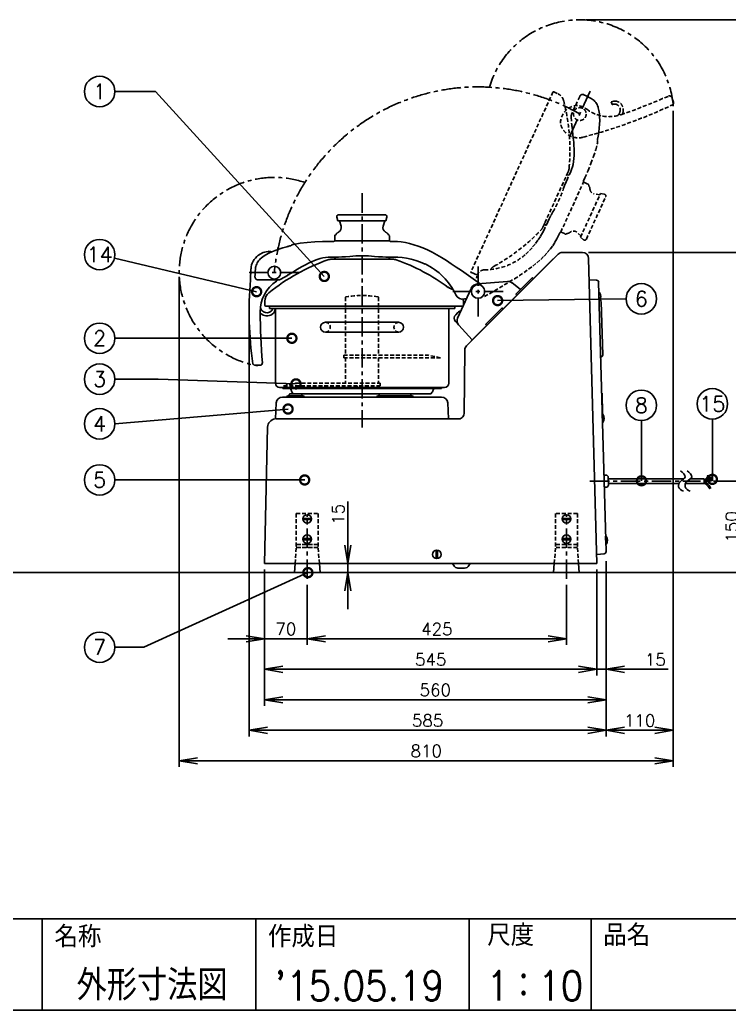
# Model space of a CAD drawing. Extents: x 230 to 4050, y 0 to 2754.
# Drawn here: x 1393 to 2556, y 0 to 1624 of the extents above; entities that cross this region are included whole.
import ezdxf
from ezdxf.enums import TextEntityAlignment as Align

# ---------------------------------------------------------------- set-up
doc = ezdxf.new("R2010")
doc.units = 0
doc.header["$PDMODE"] = 3
doc.linetypes.add('CENTER', pattern=[50.8, 31.75, -6.35, 6.35, -6.35])
doc.linetypes.add('HIDDEN', pattern=[9.525, 6.35, -3.175])
doc.layers.get('0').update_dxf_attribs({"linetype": 'CONTINUOUS'})
doc.layers.get('DEFPOINTS').update_dxf_attribs({"linetype": 'CONTINUOUS'})
for name, color, linetype in [('DANMEN', 7, 'CONTINUOUS'), ('SUNPOU', 7, 'CONTINUOUS'), ('WAKU', 7, 'CONTINUOUS')]:
    doc.layers.add(name, color=color, linetype=linetype)
doc.styles.get("Standard").update_dxf_attribs({"font": 'SIMPLEX.shx', "bigfont": 'extfont.shx'})
doc.dimstyles.get("Standard").update_dxf_attribs({"dimscale": 10, "dimtxt": 2, "dimasz": 3, "dimexe": 1, "dimexo": 1, "dimgap": 0.6, "dimtad": 3, "dimdec": 0, "dimzin": 0, "dimdsep": 46, "dimtxsty": 'STANDARD', "dimblk1": 'OPEN', "dimblk2": 'OPEN', "dimsah": 1, "dimcen": 1.5, "dimadec": 0, "dimazin": 0, "dimtfac": 1, "dimtdec": 0, "dimtmove": 0, "dimatfit": 0, "dimldrblk": 'DOTSMALL', "dimfxl": 1, "dimtvp": 1, "dimtolj": 1, "dimtzin": 0, "dimarcsym": 0})

# ---------------------------------------------------------------- blocks, each defined once
blk = doc.blocks.new('_OPEN')
at = {"color": 0, "linetype": 'ByBlock'}
for p, q in [((-1, 0.167), (0, 0)), ((0, 0), (-1, -0.167)), ((0, 0), (-1, 0))]:
    blk.add_line(p, q, dxfattribs=at)
blk = doc.blocks.new('*D20')
at = {"layer": 'DEFPOINTS', "color": 0}
for p in [(2315.8, 1242.5), (2626.5, 1242.5), (2630, 717.5)]:
    blk.add_point(p, dxfattribs=at)
at = {"layer": 'SUNPOU', "color": 0, "lineweight": -2}
for p, q in [((2325.8, 1242.5), (2636.5, 1242.5)), ((2626.5, 747.5), (2626.5, 1212.5)), ((2620, 717.5), (2616.5, 717.5))]:
    blk.add_line(p, q, dxfattribs=at)
at = {"layer": 'SUNPOU', "color": 0, "lineweight": -2, "xscale": 30, "yscale": 30, "zscale": 30}
for p, rotation in [((2626.5, 1242.5), 90), ((2626.5, 717.5), 270)]:
    blk.add_blockref('_OPEN', p, dxfattribs=dict(at, rotation=rotation))
at = {"layer": 'SUNPOU', "color": 0, "insert": (2610.5, 980), "char_height": 20, "attachment_point": 5, "rotation": 90}
blk.add_mtext('\\A1;525', dxfattribs=at)
blk = doc.blocks.new('_DotSmall')
at = {"color": 0, "linetype": 'ByBlock', "const_width": 0.5}
blk.add_lwpolyline([(-0.0625, 0, 1), (0.0625, 0, 1)], format="xyb", close=True, dxfattribs=at)
blk = doc.blocks.new('*D21')
at = {"layer": 'DEFPOINTS', "color": 0}
for p in [(2311, 1624), (2676.5, 1624), (2533, 717.5)]:
    blk.add_point(p, dxfattribs=at)
at = {"layer": 'SUNPOU', "color": 0, "lineweight": -2}
for p, q in [((2321, 1624), (2686.5, 1624)), ((2676.5, 747.5), (2676.5, 1594)), ((2543, 717.5), (2686.5, 717.5))]:
    blk.add_line(p, q, dxfattribs=at)
at = {"layer": 'SUNPOU', "color": 0, "lineweight": -2, "xscale": 30, "yscale": 30, "zscale": 30}
for p, rotation in [((2676.5, 1624), 90), ((2676.5, 717.5), 270)]:
    blk.add_blockref('_OPEN', p, dxfattribs=dict(at, rotation=rotation))
at = {"layer": 'SUNPOU', "color": 0, "insert": (2660.5, 1170.7), "char_height": 20, "attachment_point": 5, "rotation": 90}
blk.add_mtext('\\A1;910', dxfattribs=at)
blk = doc.blocks.new('*D26')
at = {"layer": 'DEFPOINTS', "color": 0}
for p in [(2520.4, 867.5), (2576.5, 867.5), (2514.3, 717.5)]:
    blk.add_point(p, dxfattribs=at)
at = {"layer": 'SUNPOU', "color": 0, "lineweight": -2}
for p, q in [((2530.4, 867.5), (2586.5, 867.5)), ((2576.5, 747.5), (2576.5, 837.5)), ((2524.3, 717.5), (2586.5, 717.5))]:
    blk.add_line(p, q, dxfattribs=at)
at = {"layer": 'SUNPOU', "color": 0, "lineweight": -2, "xscale": 30, "yscale": 30, "zscale": 30}
for p, rotation in [((2576.5, 867.5), 90), ((2576.5, 717.5), 270)]:
    blk.add_blockref('_OPEN', p, dxfattribs=dict(at, rotation=rotation))
at = {"layer": 'SUNPOU', "color": 0, "insert": (2560.5, 792.5), "char_height": 20, "attachment_point": 5, "rotation": 90}
blk.add_mtext('\\A1;150', dxfattribs=at)
blk = doc.blocks.new('*D2')
at = {"layer": 'DEFPOINTS', "color": 0}
for p in [(1931.1, 732.5), (1947.1, 732.5), (1947.1, 717.5)]:
    blk.add_point(p, dxfattribs=at)
at = {"layer": 'SUNPOU', "color": 0, "lineweight": -2}
for p, q in [((1931.1, 762.5), (1931.1, 834)), ((1937.1, 732.5), (1921.1, 732.5)), ((1931.1, 717.5), (1931.1, 732.5)), ((1937.1, 717.5), (1921.1, 717.5)), ((1931.1, 687.5), (1931.1, 657.5))]:
    blk.add_line(p, q, dxfattribs=at)
at = {"layer": 'SUNPOU', "color": 0, "lineweight": -2, "xscale": 30, "yscale": 30, "zscale": 30}
for p, rotation in [((1931.1, 732.5), 270), ((1931.1, 717.5), 90)]:
    blk.add_blockref('_OPEN', p, dxfattribs=dict(at, rotation=rotation))
at = {"layer": 'SUNPOU', "color": 0, "insert": (1915.1, 813.2), "char_height": 20, "attachment_point": 5, "rotation": 90}
blk.add_mtext('\\A1;15', dxfattribs=at)
blk = doc.blocks.new('*D5')
at = {"layer": 'DEFPOINTS', "color": 0}
for p in [(1864.4, 707.5), (2289.4, 707.5), (1864.4, 609)]:
    blk.add_point(p, dxfattribs=at)
at = {"layer": 'SUNPOU', "color": 0, "lineweight": -2}
for p, q in [((1864.4, 697.5), (1864.4, 599)), ((2289.4, 697.5), (2289.4, 599)), ((2259.4, 609), (1894.4, 609))]:
    blk.add_line(p, q, dxfattribs=at)
at = {"layer": 'SUNPOU', "color": 0, "lineweight": -2, "xscale": 30, "yscale": 30, "zscale": 30, "rotation": 180}
blk.add_blockref('_OPEN', (1864.4, 609), dxfattribs=at)
at = {"layer": 'SUNPOU', "color": 0, "lineweight": -2, "xscale": 30, "yscale": 30, "zscale": 30}
blk.add_blockref('_OPEN', (2289.4, 609), dxfattribs=at)
at = {"layer": 'SUNPOU', "color": 0, "insert": (2076.9, 625), "char_height": 20, "attachment_point": 5}
blk.add_mtext('\\A1;425', dxfattribs=at)
blk = doc.blocks.new('*D6')
at = {"layer": 'DEFPOINTS', "color": 0}
for p in [(1794.4, 732.5), (1864.4, 707.5), (1864.4, 609)]:
    blk.add_point(p, dxfattribs=at)
at = {"layer": 'SUNPOU', "color": 0, "lineweight": -2}
for p, q in [((1794.4, 722.5), (1794.4, 599)), ((1864.4, 697.5), (1864.4, 599)), ((1764.4, 609), (1734.4, 609)), ((1794.4, 609), (1864.4, 609)), ((1894.4, 609), (1924.4, 609))]:
    blk.add_line(p, q, dxfattribs=at)
at = {"layer": 'SUNPOU', "color": 0, "lineweight": -2, "xscale": 30, "yscale": 30, "zscale": 30}
blk.add_blockref('_OPEN', (1794.4, 609), dxfattribs=at)
at = {"layer": 'SUNPOU', "color": 0, "lineweight": -2, "xscale": 30, "yscale": 30, "zscale": 30, "rotation": 180}
blk.add_blockref('_OPEN', (1864.4, 609), dxfattribs=at)
at = {"layer": 'SUNPOU', "color": 0, "insert": (1829.4, 625), "char_height": 20, "attachment_point": 5}
blk.add_mtext('\\A1;70', dxfattribs=at)
blk = doc.blocks.new('*D10')
at = {"layer": 'DEFPOINTS', "color": 0}
for p in [(2339.4, 732.5), (2354.4, 696.2), (2354.4, 559)]:
    blk.add_point(p, dxfattribs=at)
at = {"layer": 'SUNPOU', "color": 0, "lineweight": -2}
for p, q in [((2339.4, 722.5), (2339.4, 549)), ((2354.4, 686.2), (2354.4, 549)), ((2309.4, 559), (2279.4, 559)), ((2339.4, 559), (2354.4, 559)), ((2384.4, 559), (2456, 559))]:
    blk.add_line(p, q, dxfattribs=at)
at = {"layer": 'SUNPOU', "color": 0, "lineweight": -2, "xscale": 30, "yscale": 30, "zscale": 30}
blk.add_blockref('_OPEN', (2339.4, 559), dxfattribs=at)
at = {"layer": 'SUNPOU', "color": 0, "lineweight": -2, "xscale": 30, "yscale": 30, "zscale": 30, "rotation": 180}
blk.add_blockref('_OPEN', (2354.4, 559), dxfattribs=at)
at = {"layer": 'SUNPOU', "color": 0, "insert": (2435.2, 575), "char_height": 20, "attachment_point": 5}
blk.add_mtext('\\A1;15', dxfattribs=at)
blk = doc.blocks.new('*D15')
at = {"layer": 'DEFPOINTS', "color": 0}
for p in [(2464.5, 1484.9), (2354.4, 746.2), (2354.4, 459)]:
    blk.add_point(p, dxfattribs=at)
at = {"layer": 'SUNPOU', "color": 0, "lineweight": -2}
for p, q in [((2464.5, 1474.9), (2464.5, 449)), ((2354.4, 736.2), (2354.4, 449)), ((2434.5, 459), (2384.4, 459))]:
    blk.add_line(p, q, dxfattribs=at)
at = {"layer": 'SUNPOU', "color": 0, "lineweight": -2, "xscale": 30, "yscale": 30, "zscale": 30, "rotation": 180}
blk.add_blockref('_OPEN', (2354.4, 459), dxfattribs=at)
at = {"layer": 'SUNPOU', "color": 0, "lineweight": -2, "xscale": 30, "yscale": 30, "zscale": 30}
blk.add_blockref('_OPEN', (2464.5, 459), dxfattribs=at)
at = {"layer": 'SUNPOU', "color": 0, "insert": (2409.5, 475), "char_height": 20, "attachment_point": 5}
blk.add_mtext('\\A1;110', dxfattribs=at)
blk = doc.blocks.new('*D16')
at = {"layer": 'DEFPOINTS', "color": 0}
for p in [(2464.5, 1484.9), (1654.5, 1212.7), (1654.5, 409)]:
    blk.add_point(p, dxfattribs=at)
at = {"layer": 'SUNPOU', "color": 0, "lineweight": -2}
for p, q in [((2464.5, 1474.9), (2464.5, 399)), ((1654.5, 1202.7), (1654.5, 399)), ((2434.5, 409), (1684.5, 409))]:
    blk.add_line(p, q, dxfattribs=at)
at = {"layer": 'SUNPOU', "color": 0, "lineweight": -2, "xscale": 30, "yscale": 30, "zscale": 30, "rotation": 180}
blk.add_blockref('_OPEN', (1654.5, 409), dxfattribs=at)
at = {"layer": 'SUNPOU', "color": 0, "lineweight": -2, "xscale": 30, "yscale": 30, "zscale": 30}
blk.add_blockref('_OPEN', (2464.5, 409), dxfattribs=at)
at = {"layer": 'SUNPOU', "color": 0, "insert": (2059.5, 425), "char_height": 20, "attachment_point": 5}
blk.add_mtext('\\A1;810', dxfattribs=at)
blk = doc.blocks.new('*D18')
at = {"layer": 'DEFPOINTS', "color": 0}
for p in [(1794.4, 732.5), (2354.4, 746.2), (1794.4, 509)]:
    blk.add_point(p, dxfattribs=at)
at = {"layer": 'SUNPOU', "color": 0, "lineweight": -2}
for p, q in [((2354.4, 736.2), (2354.4, 499)), ((1794.4, 722.5), (1794.4, 499)), ((2324.4, 509), (1824.4, 509))]:
    blk.add_line(p, q, dxfattribs=at)
at = {"layer": 'SUNPOU', "color": 0, "lineweight": -2, "xscale": 30, "yscale": 30, "zscale": 30, "rotation": 180}
blk.add_blockref('_OPEN', (1794.4, 509), dxfattribs=at)
at = {"layer": 'SUNPOU', "color": 0, "lineweight": -2, "xscale": 30, "yscale": 30, "zscale": 30}
blk.add_blockref('_OPEN', (2354.4, 509), dxfattribs=at)
at = {"layer": 'SUNPOU', "color": 0, "insert": (2074.4, 525), "char_height": 20, "attachment_point": 5}
blk.add_mtext('\\A1;560', dxfattribs=at)
blk = doc.blocks.new('*D19')
at = {"layer": 'DEFPOINTS', "color": 0}
for p in [(1794.4, 732.5), (2339.4, 732.5), (1794.4, 559)]:
    blk.add_point(p, dxfattribs=at)
at = {"layer": 'SUNPOU', "color": 0, "lineweight": -2}
for p, q in [((1794.4, 722.5), (1794.4, 549)), ((2339.4, 722.5), (2339.4, 549)), ((2309.4, 559), (1824.4, 559))]:
    blk.add_line(p, q, dxfattribs=at)
at = {"layer": 'SUNPOU', "color": 0, "lineweight": -2, "xscale": 30, "yscale": 30, "zscale": 30, "rotation": 180}
blk.add_blockref('_OPEN', (1794.4, 559), dxfattribs=at)
at = {"layer": 'SUNPOU', "color": 0, "lineweight": -2, "xscale": 30, "yscale": 30, "zscale": 30}
blk.add_blockref('_OPEN', (2339.4, 559), dxfattribs=at)
at = {"layer": 'SUNPOU', "color": 0, "insert": (2066.9, 575), "char_height": 20, "attachment_point": 5}
blk.add_mtext('\\A1;545', dxfattribs=at)
blk = doc.blocks.new('*D32')
at = {"layer": 'DEFPOINTS', "color": 0}
for p in [(1769.2, 1143.9), (2354.4, 696.2), (1769.2, 459)]:
    blk.add_point(p, dxfattribs=at)
at = {"layer": 'SUNPOU', "color": 0, "lineweight": -2}
for p, q in [((1769.2, 1133.9), (1769.2, 449)), ((2354.4, 686.2), (2354.4, 449)), ((2324.4, 459), (1799.2, 459))]:
    blk.add_line(p, q, dxfattribs=at)
at = {"layer": 'SUNPOU', "color": 0, "lineweight": -2, "xscale": 30, "yscale": 30, "zscale": 30, "rotation": 180}
blk.add_blockref('_OPEN', (1769.2, 459), dxfattribs=at)
at = {"layer": 'SUNPOU', "color": 0, "lineweight": -2, "xscale": 30, "yscale": 30, "zscale": 30}
blk.add_blockref('_OPEN', (2354.4, 459), dxfattribs=at)
at = {"layer": 'SUNPOU', "color": 0, "insert": (2061.8, 475), "char_height": 20, "attachment_point": 5}
blk.add_mtext('\\A1;585', dxfattribs=at)

msp = doc.modelspace()

# ---------------------------------------------------------------- linework, layer by layer
at = {"color": 2, "linetype": 'Continuous'}
for p, q in [((1912.8, 1300.6), (1914.7, 1294.5)), ((1992, 1304.5), (1915.7, 1304.5)), ((1994.9, 1300.6), (1993.1, 1294.5)), ((1993.1, 1294.5), (1914.7, 1294.5)), ((1802.4, 1150.6), (1802.4, 1154.6)), ((2106.4, 1150.6), (2106.4, 1154.6)), ((2106.4, 1150.6), (1802.4, 1150.6))]:
    msp.add_line(p, q, dxfattribs=at)
at = {"color": 2}
for p, q in [((1917.3, 1294.5), (1920, 1285.5)), ((1991.5, 1294.5), (1988.8, 1285.5)), ((1909.4, 1269.5), (1909.4, 1268)), ((1909.4, 1268), (1909.4, 1262)), ((1911.1, 1271.3), (1911.2, 1271.5)), ((1911.2, 1271.5), (1911.3, 1271.7)), ((1911.3, 1271.7), (1911.8, 1272.4)), ((1911.8, 1272.3), (1912, 1272.7)), ((1912, 1272.7), (1912.3, 1273.1)), ((1912.3, 1273.1), (1912.6, 1273.5)), ((1912.6, 1273.5), (1913, 1273.9)), ((1913, 1273.9), (1913.4, 1274.3)), ((1914.2, 1274.8), (1914.6, 1275.1)), ((1914.6, 1275.1), (1915.1, 1275.4)), ((1915.1, 1275.4), (1915.5, 1275.6)), ((1915.5, 1275.6), (1915.6, 1275.7)), ((1915.6, 1275.7), (1915.8, 1275.8)), ((1915.8, 1275.8), (1915.9, 1275.9)), ((1915.9, 1275.9), (1915.9, 1276)), ((1915.9, 1276), (1916, 1276)), ((1916, 1276), (1916.1, 1276.2)), ((1916, 1276), (1916, 1276)), ((1916.1, 1276.2), (1916.3, 1276.3)), ((1916.3, 1276.3), (1916.4, 1276.3)), ((1916.3, 1276.3), (1916.4, 1276.3)), ((1992.5, 1276.3), (1992.4, 1276.3)), ((1992.5, 1276.3), (1992.4, 1276.3)), ((1992.7, 1276.2), (1992.5, 1276.3)), ((1992.8, 1276), (1992.7, 1276.2)), ((1992.9, 1276), (1992.8, 1276)), ((1992.8, 1276), (1992.8, 1276)), ((1992.9, 1275.9), (1992.9, 1276)), ((1993, 1275.8), (1992.9, 1275.9)), ((1993.1, 1275.7), (1993, 1275.8)), ((1993.3, 1275.6), (1993.1, 1275.7)), ((1993.7, 1275.4), (1993.3, 1275.6)), ((1994.1, 1275.1), (1993.7, 1275.4)), ((1994.6, 1274.8), (1994.1, 1275.1)), ((1995.8, 1273.9), (1995.4, 1274.3)), ((1996.2, 1273.5), (1995.8, 1273.9)), ((1996.5, 1273.1), (1996.2, 1273.5)), ((1996.8, 1272.7), (1996.5, 1273.1)), ((1997, 1272.3), (1996.8, 1272.7)), ((1997.5, 1271.7), (1997, 1272.4)), ((1997.6, 1271.5), (1997.4, 1271.7)), ((1997.7, 1271.3), (1997.6, 1271.5)), ((1999.4, 1269.5), (1999.4, 1268)), ((1999.4, 1268), (1999.4, 1262)), ((1831.9, 1252.2), (1831, 1252)), ((1836.1, 1253.2), (1834, 1252.7)), ((1902.4, 1260.5), (1907.4, 1260.5)), ((1999.7, 1261.5), (1909.1, 1261.5)), ((2001.4, 1260.5), (2006.4, 1260.5)), ((1796.8, 1243.6), (1800.4, 1244.2)), ((1801.1, 1244.3), (1800.4, 1244.2)), ((1806.2, 1243.5), (1805.3, 1243.8)), ((1806.2, 1243.5), (1805.3, 1243.8)), ((1902.4, 1235), (1915.5, 1235)), ((1909.4, 1235), (1909.4, 1233.5)), ((1993.3, 1235), (2006.4, 1235)), ((1999.4, 1235), (1999.4, 1233.5)), ((2275.8, 1239.5), (2125.6, 1089.3)), ((2315.7, 1242.5), (2282.8, 1242.5)), ((1904.4, 1231.5), (2004.4, 1231.5)), ((2050.2, 1226.6), (2058, 1223.5)), ((2133, 1097.8), (2267.4, 1232.1)), ((2267.9, 1231.6), (2267.4, 1232.1)), ((2339.4, 732.5), (2325.7, 1232.7)), ((1772.2, 1215.6), (1771.3, 1197.5)), ((1778.9, 1206.6), (1778.7, 1202.7)), ((1821.2, 1198.8), (1831.9, 1205)), ((1834.7, 1206.6), (1834.6, 1206.5)), ((1834.7, 1206.6), (1834.9, 1206.7)), ((2147.8, 1191.3), (2117.1, 1212.8)), ((1784.2, 1197.5), (1816.2, 1197.5)), ((2192.8, 1195.1), (2143.4, 1190.9)), ((2214, 1181.8), (2199.9, 1193)), ((2233.1, 1200.8), (2206.8, 1174.5)), ((2233.8, 1200.8), (2234.9, 1199.7)), ((2338.8, 1197.2), (2326.6, 1197.5)), ((2342.2, 1193.7), (2354.4, 752)), ((2133.1, 1183.7), (2110.8, 1134.9)), ((2131.2, 1179.6), (2131.2, 1179.5)), ((2206.8, 1173.8), (2207.9, 1172.7)), ((2343, 1177.3), (2342.7, 1177.2)), ((2343.1, 1163.3), (2342.7, 1177.2)), ((2344.1, 1176), (2343.5, 1177)), ((1794.9, 1155.6), (1794.9, 1162.5)), ((2119.6, 1154.6), (1795.9, 1154.6)), ((1807.9, 1154.6), (1812.4, 1154.6)), ((2124.3, 1166.8), (2124.4, 1164.9)), ((2343.4, 1163.3), (2343.1, 1163.3)), ((2344.4, 1164.6), (2343.8, 1163.5)), ((2346.6, 1161.8), (2349, 1074.4)), ((1788.7, 1141.9), (1789.7, 1141.2)), ((1792.6, 1145.3), (1791.6, 1146)), ((1808.9, 1142.9), (1810.6, 1145.3)), ((1810.6, 1145.3), (1810.8, 1145.5)), ((1810.8, 1145.5), (1811.5, 1147.2)), ((1811.5, 1147.2), (1812, 1149.2)), ((1812, 1149.2), (1812.1, 1150.6)), ((1812, 1149.2), (1812, 1149.2)), ((1812.2, 1150.6), (1812.2, 1027)), ((2096.6, 1150.6), (2096.6, 1028)), ((2111.5, 1144.1), (2107.9, 1140.4)), ((2183.6, 1151.3), (2157.3, 1125)), ((2184.3, 1151.3), (2185.4, 1150.2)), ((1894.2, 1128), (2014.2, 1128)), ((2107.6, 1129.4), (2134.6, 1099.4)), ((2157.3, 1124.3), (2158.4, 1123.2)), ((1894.2, 1112), (2014.2, 1112)), ((2133.5, 1097.3), (2133, 1097.8)), ((2122.7, 1082.4), (2121.6, 978.4)), ((1778.9, 1057.5), (1787, 1057.5)), ((2346.1, 1071.3), (2345.6, 1071.3)), ((2089.6, 1021), (1819.2, 1021)), ((1824.2, 1019.5), (1824.2, 1021)), ((2084.6, 1019.5), (1824.2, 1019.5)), ((1832, 1007.5), (1858.1, 1007.5)), ((1834.2, 1007.5), (1834.8, 1009.7)), ((1835.8, 1010.5), (1837.6, 1010.5)), ((1839.1, 1014.1), (1837.6, 1018.1)), ((1854.3, 1010.5), (1837.6, 1010.5)), ((1854.3, 1010.5), (1983.4, 1010.5)), ((1855.9, 1007.5), (1855.3, 1009.7)), ((1979.7, 1007.5), (2037.1, 1007.5)), ((1982.4, 1009.5), (1981.8, 1007.5)), ((1983.4, 1010.5), (2033.4, 1010.5)), ((2033.4, 1010.5), (2064.6, 1010.5)), ((2034.9, 1007.5), (2034.3, 1009.7)), ((2069.7, 1014.1), (2071.2, 1018.1)), ((2084.6, 1019.5), (2084.6, 1021)), ((2347.8, 1011.8), (2347.3, 1011.7)), ((2347.8, 1011.8), (2348.7, 977.3)), ((1813.7, 996), (1812.3, 969.5)), ((1823.7, 1005.5), (2084.7, 1005.5)), ((2094.7, 996), (2096.1, 969.5)), ((2347.4, 1006.5), (2347.9, 1006.5)), ((2347.6, 1000.1), (2348.1, 1000.1)), ((2347.6, 999.6), (2348.1, 999.6)), ((2348.1, 980.8), (2348.6, 980.8)), ((2348.1, 980.3), (2348.6, 980.3)), ((2348.5, 977.3), (2348.2, 977.3)), ((2348.6, 963.3), (2348.2, 977.3)), ((2349.6, 976), (2349, 977.1)), ((1812.5, 969.5), (2111.6, 969.5)), ((2348.9, 963.3), (2348.6, 963.3)), ((2349.9, 964.7), (2349.3, 963.6)), ((1799.4, 956.3), (1794.4, 732.5)), ((2354, 877.5), (2350.9, 877.5)), ((2358.2, 861.5), (2358, 873.5)), ((2358, 871.5), (2482.1, 871.5)), ((2358.2, 863.5), (2473.7, 863.5)), ((2515.1, 863.5), (2484.5, 863.5)), ((2515.1, 871.5), (2492.9, 871.5)), ((2515.1, 863.5), (2515.1, 871.5)), ((2520.9, 875.7), (2522.9, 875.5)), ((2527.2, 872), (2526.2, 873.7)), ((2527.9, 868.6), (2527.2, 870.5)), ((2351.5, 857.5), (2354.2, 857.5)), ((2525.2, 857.6), (2523.5, 856.6)), ((1857.5, 806.5), (1871.3, 806.5)), ((1857.5, 804.5), (1871.3, 804.5)), ((2296.3, 806.5), (2282.5, 806.5)), ((2296.3, 804.5), (2282.5, 804.5)), ((1857.5, 773.5), (1871.3, 773.5)), ((1857.5, 771.5), (1871.3, 771.5)), ((2296.3, 773.5), (2282.5, 773.5)), ((2296.3, 771.5), (2282.5, 771.5)), ((2354, 777.4), (2353.7, 777.4)), ((2354.1, 763.4), (2353.7, 777.4)), ((2354.3, 763.4), (2354.1, 763.4)), ((2355.1, 776.1), (2354.4, 777.2)), ((2355.4, 764.8), (2354.8, 763.7)), ((2076, 741.8), (2076, 753.1)), ((2077.8, 753.1), (2077.8, 741.8)), ((2351.1, 748.4), (2339, 747.5)), ((1794.4, 732.5), (2339.4, 732.5)), ((1843.4, 717.5), (1844.5, 732.5)), ((1885.4, 717.5), (1884.3, 732.5)), ((2102.7, 732.5), (2104.7, 729)), ((2131.3, 732.5), (2129.3, 729)), ((2268.4, 717.5), (2269.5, 732.5)), ((2310.4, 717.5), (2309.3, 732.5)), ((1843.4, 717.5), (1885.4, 717.5)), ((1843.4, 717.5), (1885.4, 717.5)), ((2122.4, 725), (2111.6, 725)), ((2310.4, 717.5), (2268.4, 717.5)), ((2310.4, 717.5), (2268.4, 717.5))]:
    msp.add_line(p, q, dxfattribs=at)
for points in [[(1913.4, 1274.3), (1913.8, 1274.6), (1914.2, 1274.8)], [(1995.4, 1274.3), (1995, 1274.6), (1994.6, 1274.8)], [(1831, 1252), (1824.4, 1250.2), (1818.1, 1248.2), (1812.1, 1246), (1806.6, 1243.6), (1801.4, 1241.1), (1796.7, 1238.5), (1792.4, 1235.8), (1788.7, 1233.1)], [(1834, 1252.7), (1833.2, 1252.5), (1832.4, 1252.3), (1831.9, 1252.2)], [(1837.6, 1253.5), (1837.6, 1253.5), (1837.2, 1253.4), (1836.6, 1253.3), (1836.1, 1253.2)], [(1902.4, 1260.5), (1889.3, 1260.3), (1876.6, 1259.8), (1864.4, 1258.9), (1852.9, 1257.6), (1841.7, 1255.7)], [(1907.4, 1260.5), (1907.6, 1260.5), (1907.9, 1260.5), (1908.2, 1260.6), (1908.5, 1260.8), (1908.7, 1261), (1909, 1261.2), (1909.1, 1261.5)], [(2001.4, 1260.5), (2001.2, 1260.5), (2000.9, 1260.5), (2000.6, 1260.6), (2000.3, 1260.8), (2000.1, 1261), (1999.8, 1261.2), (1999.7, 1261.5)], [(2117.1, 1212.8), (2108.8, 1218.5), (2100.6, 1224.1), (2092.6, 1229.3), (2084.6, 1234.2), (2076.8, 1238.8), (2069.1, 1243), (2061.4, 1246.7), (2053.9, 1250), (2046.5, 1252.9), (2039.2, 1255.3), (2032.2, 1257.2), (2025.3, 1258.7), (2018.6, 1259.7), (2012.3, 1260.3), (2006.4, 1260.5)], [(1796.8, 1243.6), (1794.7, 1243.1), (1792.4, 1242.4), (1790.2, 1241.5), (1788.1, 1240.4), (1786, 1239.2), (1784.1, 1237.8)], [(1805.3, 1243.8), (1804.3, 1244.1), (1803.2, 1244.3), (1802.1, 1244.4), (1801.1, 1244.3), (1800.4, 1244.2)], [(1805.3, 1243.8), (1804.3, 1244.1), (1803.2, 1244.3), (1802.1, 1244.4), (1801.1, 1244.3)], [(1834.9, 1206.7), (1840.2, 1209.9), (1845.7, 1213.3), (1851.1, 1216.5), (1856.3, 1219.5), (1861.4, 1222.4), (1866.4, 1225), (1871.3, 1227.4), (1876.2, 1229.5), (1880.9, 1231.2), (1885.6, 1232.7), (1890.1, 1233.7), (1894.4, 1234.5), (1898.6, 1234.9), (1902.4, 1235)], [(1915.5, 1235), (1921, 1235.2), (1927.3, 1235.5), (1934, 1236.1)], [(1974.8, 1236.1), (1981.5, 1235.5), (1987.7, 1235.2), (1993.3, 1235)], [(2006.4, 1235), (2013, 1234.8), (2020, 1234.2), (2027.3, 1233), (2034.7, 1231.4), (2042.4, 1229.2), (2050.2, 1226.6)], [(1788.7, 1233.1), (1787.3, 1231.9), (1785.9, 1230.4), (1784.6, 1228.9), (1783.4, 1227.2), (1782.4, 1225.5), (1781.5, 1223.6), (1780.8, 1221.7), (1780.2, 1219.7), (1779.8, 1217.7), (1779.6, 1215.7)], [(1778.7, 1202.7), (1778.7, 1202.5), (1778.7, 1202.2), (1778.8, 1201.8), (1778.8, 1201.5), (1778.9, 1201.2), (1779, 1201), (1779.1, 1200.7), (1779.2, 1200.4), (1779.4, 1200.2), (1779.5, 1200), (1779.6, 1199.8), (1779.8, 1199.6), (1779.9, 1199.4), (1780.1, 1199.2), (1780.3, 1199.1), (1780.4, 1198.9), (1780.6, 1198.8), (1780.7, 1198.7), (1780.9, 1198.6), (1781, 1198.4), (1781.2, 1198.3), (1781.3, 1198.3), (1781.5, 1198.2), (1781.6, 1198.1), (1781.8, 1198), (1781.9, 1197.9), (1782.1, 1197.9), (1782.2, 1197.8), (1782.3, 1197.8), (1782.5, 1197.7), (1782.6, 1197.7), (1782.7, 1197.7), (1782.8, 1197.6), (1783, 1197.6), (1783.1, 1197.6), (1783.2, 1197.6), (1783.3, 1197.5), (1783.4, 1197.5), (1783.5, 1197.5), (1783.6, 1197.5), (1783.7, 1197.5), (1783.8, 1197.5), (1783.9, 1197.5), (1784, 1197.5), (1784.1, 1197.5), (1784.2, 1197.5)], [(1779.6, 1215.7), (1779.2, 1211), (1778.9, 1206.6)], [(2120.8, 1157.1), (2120.6, 1160), (2120.4, 1162.1), (2120.2, 1164.2), (2120.1, 1166)], [(1807.5, 1150.6), (1807.4, 1150.1), (1806.8, 1148.6), (1806.1, 1147.3), (1805.4, 1146.4)], [(1775.2, 1060.2), (1775.3, 1059.9), (1775.4, 1059.6), (1775.5, 1059.3)]]:
    msp.add_lwpolyline(points, dxfattribs=at)
for centre, radius in [((1810.5, 1209.5), 10.5), ((2144.5, 1178.5), 11), ((1864.4, 805.5), 7), ((2289.4, 805.5), 7), ((1864.4, 772.5), 7), ((2289.4, 772.5), 7), ((2076.9, 747.5), 7)]:
    msp.add_circle(centre, radius, dxfattribs=at)
at = {"color": 2, "linetype": 'Continuous'}
for centre, start, end in [((1915.7, 1301.5), 90, 196.652), ((1992, 1301.5), 343.348, 90)]:
    msp.add_arc(centre, 3, start, end, dxfattribs=at)
at = {"color": 2}
for centre, radius, start, end in [((1912.3, 1283.2), 8, 300.6071, 16.652), ((1996.5, 1283.2), 8, 163.348, 239.3929), ((1911.4, 1269.5), 2, 97.7653, 178.8038), ((1997.4, 1269.5), 2, 1.1962, 82.2347), ((1843.2, 1247.8), 8, 101.1973, 134.4744), ((1909.9, 1262), 0.5, 180, 270), ((1998.9, 1262), 0.5, 270, 0), ((1802, 1214.1), 29.8, 127, 177), ((1954.4, 1025), 212, 84.4815, 95.5185), ((2282.8, 1232.5), 10, 90, 135), ((2315.7, 1232.5), 10, 1.5817, 90), ((2008.4, 919.3), 330, 109.4701, 128.7985), ((1904.4, 1213.5), 18, 90, 109.4701), ((1911.4, 1233.5), 2, 180, 270), ((1997.4, 1233.5), 2, 270, 0), ((2004.4, 1213.5), 18, 70.5299, 90), ((1900.4, 919.3), 330, 53.7231, 70.5299), ((2012, 1127.8), 106.2, 25.2528, 64.5877), ((1665.1, 1493.7), 333.4, 300.0131, 300.5655), ((1801, 1258.4), 61.7, 300.0041, 301.0487), ((1698.2, 1436.4), 267.3, 300.0901, 300.689), ((2389.9, 1146.3), 620.7, 175.2768, 187.9781), ((1847.3, 1145.5), 60, 123.6455, 180.3955), ((1806.3, 1207.1), 14, 303.6461, 316.5182), ((1816.2, 1207.5), 10, 270, 300), ((2144.5, 1178.5), 12.5, 94.8348, 155.4003), ((2193.7, 1185.1), 10, 51.5809, 94.8357), ((2233.4, 1200.4), 0.5, 45, 135), ((2338.8, 1193.6), 3.5, 1.5817, 88.5817), ((1812.9, 1162.5), 18, 128.7985, 180), ((2107.5, 1201.5), 20, 233.7231, 258.0221), ((2119.3, 1178.5), 12.5, 205.2528, 283.7741), ((2207.1, 1174.1), 0.5, 135, 225), ((2343, 1176.7), 0.583, 36.9476, 91.5711), ((2334.1, 1170), 11.6, 332.3166, 30.8257), ((1795.9, 1155.6), 1, 180, 270), ((2131.8, 1127.5), 40, 99.1132, 103.7742), ((2343.4, 1163.8), 0.583, 271.5711, 326.1946), ((2343.6, 1161.8), 3, 1.5817, 73.8389), ((2920.8, 1152.9), 1133.6, 180.3954, 184.6109), ((1797.3, 1154.2), 15, 228.2458, 235), ((1797.3, 1154.2), 10, 194.7993, 235), ((1798.3, 1153.5), 15, 235, 315), ((1798.3, 1153.5), 10, 235, 315), ((2113.5, 1134.8), 8, 135, 222), ((2117.2, 1138.5), 8, 98.4018, 135), ((2183.9, 1150.9), 0.5, 45, 135), ((1894.2, 1120), 8, 90, 270), ((2014.2, 1120), 8, 270, 90), ((2119.9, 1130.7), 10, 155.4003, 222), ((2157.6, 1124.6), 0.5, 135, 225), ((2132.7, 1082.3), 10, 135, 179.392), ((2346, 1074.3), 3, 271.5817, 1.5817), ((1778.9, 1061.5), 4, 212.0709, 270.001), ((1787, 1061.5), 4, 269.9987, 4.6109), ((1819.2, 1028), 7, 180, 270), ((2089.6, 1028), 7, 270, 0), ((1829.2, 1008.5), 3, 270, 340.5288), ((1835.8, 1009.5), 1, 90, 165), ((1835.7, 1017.5), 2, 20, 90), ((1844.2, 1016), 5.5, 200, 270), ((1854.3, 1009.5), 1, 15, 90), ((1860.9, 1008.5), 3, 199.4712, 270), ((1976.8, 1008.5), 3, 270, 340.5288), ((1983.4, 1009.5), 1, 89.9985, 164.9985), ((2033.4, 1009.5), 1, 15, 90), ((2039.9, 1008.5), 3, 199.4712, 270), ((2064.6, 1016), 5.5, 270, 340), ((2073.1, 1017.5), 2, 90, 160), ((1823.7, 995.5), 10, 90, 177), ((2084.7, 995.5), 10, 3, 90), ((2112.4, 978.6), 9.19, 264.9094, 358.3929), ((2348.5, 976.7), 0.583, 36.9476, 91.5711), ((2339.6, 970.1), 11.6, 332.3166, 30.8257), ((1813.4, 955.6), 14, 97.8074, 177.2319), ((2348.8, 963.9), 0.583, 271.5711, 326.1946), ((2354, 873.5), 4, 1.1691, 90), ((2515, 876.3), 6.02, 353.678, 9.5511), ((2515, 876.3), 6.45, 353.678, 9.5511), ((2515, 876.3), 6.88, 353.678, 9.5511), ((2515, 876.3), 7.31, 353.678, 9.5511), ((2515, 876.3), 7.75, 353.678, 9.5511), ((2354.2, 861.5), 4, 270, 1.1691), ((2515, 876.3), 5.88, 270.5533, 353.678), ((2515.1, 890.9), 20.4, 270, 302.786), ((2515.1, 890.9), 22.4, 270, 302.786), ((2515.1, 906.3), 37.8, 270, 288.7146), ((2515.1, 906.3), 39.8, 270, 288.7146), ((2505.9, 846.2), 20.4, 30.5256, 63.3116), ((2505.9, 846.2), 22.4, 30.5256, 64.5667), ((2515, 876.3), 7.88, 321.0176, 353.678), ((2515.1, 890.9), 20.5, 302.786, 308.3211), ((2515.1, 890.9), 21, 302.786, 308.3211), ((2515.1, 890.9), 21.4, 302.786, 308.3211), ((2515.1, 890.9), 21.8, 302.786, 308.3211), ((2515.1, 890.9), 22.3, 302.786, 308.3211), ((2515.1, 906.3), 38, 288.7146, 291.8246), ((2515.1, 906.3), 38.4, 288.7146, 291.8246), ((2515.1, 906.3), 38.8, 288.7146, 291.8246), ((2515.1, 906.3), 39.3, 288.7146, 291.8246), ((2515.1, 906.3), 39.7, 288.7146, 291.8246), ((2505.9, 846.2), 20.5, 24.9904, 30.5256), ((2505.9, 846.2), 21, 24.9904, 30.5256), ((2505.9, 846.2), 21.4, 24.9904, 30.5256), ((2505.9, 846.2), 21.8, 24.9904, 30.5256), ((2505.9, 846.2), 22.3, 24.9904, 30.5256), ((2354, 776.8), 0.583, 36.9476, 91.5711), ((2354.3, 764), 0.583, 271.5711, 326.1946), ((2345.1, 770.2), 11.6, 332.3166, 30.8257), ((2076.9, 747.5), 5.75, 81.2506, 98.7494), ((2350.9, 751.9), 3.5, 274.5817, 1.5817), ((2076.9, 747.5), 5.75, 261.2506, 278.7494), ((2111.6, 733), 8, 210, 270), ((2122.4, 733), 8, 270, 330)]:
    msp.add_arc(centre, radius, start, end, dxfattribs=at)
for points in [[(2476.7, 884.4), (2479.9, 881.6), (2489.1, 873.5), (2475.2, 868.6), (2471, 857.2), (2478, 852.5), (2481.4, 851.1)], [(2487.5, 884.4), (2490.7, 881.6), (2499.9, 873.5), (2486, 868.6), (2481.8, 857.2), (2488.8, 852.5), (2492.2, 851.1)]]:
    msp.add_open_spline(points, degree=3, knots=[0, 0, 0, 0, 12.734059, 23.503105, 32.594306, 43.454324, 43.454324, 43.454324, 43.454324], dxfattribs=at)
at = {"layer": 'DANMEN', "color": 4, "linetype": 'HIDDEN'}
for p, q in [((2268.6, 1506.1), (2274.9, 1503.2)), ((2311.2, 1498.4), (2297.9, 1469.3)), ((2321.7, 1499.4), (2318.2, 1501.2)), ((2464.7, 1488.9), (2462.1, 1496.6)), ((2363.1, 1489.6), (2363, 1489.6)), ((2364.4, 1485.3), (2363, 1489.6)), ((2367.3, 1490.6), (2363.1, 1489.6)), ((2369.3, 1490.7), (2367.3, 1490.6)), ((2371.1, 1490.6), (2369.3, 1490.7)), ((2371.4, 1490.6), (2371.1, 1490.6)), ((2374.2, 1489.7), (2371.4, 1490.6)), ((2297, 1464.2), (2298.2, 1451.9)), ((2377.2, 1473.5), (2376.9, 1472.3)), ((2381.7, 1470.9), (2382, 1472.1)), ((2317.2, 1431.5), (2334.7, 1436.5)), ((2340.3, 1428.1), (2341.4, 1433.2)), ((2292.3, 1374.9), (2250.8, 1283.9)), ((2296.4, 1375.3), (2290.9, 1363.3)), ((2293.4, 1368.9), (2292, 1369.6)), ((2319.5, 1364.7), (2317.4, 1360.2)), ((2280, 1275.8), (2317.6, 1358.2)), ((2323.4, 1355.3), (2317.9, 1357.7)), ((2324.8, 1354.6), (2323.4, 1355.3)), ((2325.8, 1352.3), (2325.9, 1352.2)), ((2325.9, 1352.2), (2326, 1351.9)), ((2326, 1351.9), (2326.4, 1351.3)), ((2326.4, 1351.3), (2326.6, 1350.9)), ((2326.6, 1350.9), (2326.9, 1350.5)), ((2326.9, 1350.5), (2327.1, 1350)), ((2327.1, 1350), (2327.3, 1349.5)), ((2327.3, 1349.5), (2327.5, 1349)), ((2327.7, 1348), (2327.7, 1347.5)), ((2312.6, 1267.6), (2345.1, 1339)), ((2322.1, 1264.4), (2353.8, 1333.9)), ((2327.7, 1347.5), (2327.8, 1347)), ((2327.8, 1347), (2327.8, 1346.6)), ((2327.8, 1346.6), (2327.9, 1346.3)), ((2327.9, 1346.3), (2327.9, 1346.2)), ((2327.9, 1346.2), (2327.9, 1346)), ((2327.9, 1346), (2328, 1346)), ((2328, 1346), (2328, 1345.9)), ((2328, 1345.9), (2328.1, 1345.7)), ((2328, 1345.9), (2328, 1345.9)), ((2328.1, 1345.7), (2328.1, 1345.5)), ((2328.1, 1345.5), (2328.1, 1345.4)), ((2328.1, 1345.5), (2328.1, 1345.4)), ((2344.2, 1337.1), (2335, 1338.4)), ((2351.5, 1338.1), (2345.1, 1339)), ((2258.7, 1292.6), (2253.2, 1280.6)), ((2256.1, 1287), (2254.7, 1287.7)), ((2278.4, 1274.6), (2276.3, 1270.1)), ((2286.1, 1273.4), (2280.6, 1275.8)), ((2287.5, 1272.7), (2286.1, 1273.4)), ((2289.8, 1273.5), (2290, 1273.5)), ((2290, 1273.5), (2290.3, 1273.6)), ((2290.3, 1273.6), (2291.1, 1273.7)), ((2291, 1273.7), (2291.5, 1273.8)), ((2291.5, 1273.8), (2292, 1273.9)), ((2292, 1273.9), (2292.5, 1274)), ((2292.5, 1274), (2293, 1274.2)), ((2293, 1274.2), (2293.5, 1274.4)), ((2294.3, 1274.9), (2294.8, 1275.2)), ((2294.7, 1275.2), (2295.2, 1275.5)), ((2295.2, 1275.5), (2295.5, 1275.7)), ((2295.5, 1275.7), (2295.7, 1275.8)), ((2295.7, 1275.8), (2295.9, 1275.9)), ((2295.9, 1275.9), (2296, 1276)), ((2296, 1276), (2296.1, 1276)), ((2296.1, 1276), (2296.3, 1276.1)), ((2296.1, 1276), (2296.1, 1276)), ((2296.1, 1276), (2296.1, 1276)), ((2296.3, 1276.1), (2296.5, 1276.2)), ((2296.5, 1276.2), (2296.6, 1276.2)), ((2296.5, 1276.2), (2296.6, 1276.2)), ((2313.5, 1269.5), (2306.4, 1275.7)), ((2317.4, 1263.4), (2312.6, 1267.6)), ((2227.4, 1244.3), (2221.3, 1238.5)), ((2154.8, 1170.1), (2187.1, 1189.2)), ((1927.2, 1168.9), (1927.2, 1074)), ((1981.2, 1168.9), (1981.2, 1074)), ((1924.2, 1074), (2062.7, 1074)), ((1924.2, 1074), (1924.2, 1070)), ((2082.7, 1070), (2062.7, 1074)), ((1924.2, 1070), (2082.7, 1070)), ((1927.2, 1070), (1927.2, 1028)), ((1981.2, 1070), (1981.2, 1028)), ((1825.7, 1024), (1845.7, 1028)), ((1825.7, 1024), (1984.2, 1024)), ((1845.7, 1028), (1984.2, 1028)), ((1946.2, 1024), (1946.2, 1021)), ((1962.2, 1024), (1962.2, 1021)), ((1984.2, 1028), (1984.2, 1024))]:
    msp.add_line(p, q, dxfattribs=at)
at = {"layer": 'DANMEN', "color": 2, "linetype": 'CENTER'}
for p, q in [((2294.2, 1432.2), (2328.3, 1506.9)), ((1954.4, 1339.5), (1954.4, 955.6)), ((2144.5, 1219.5), (2144.5, 1137.4)), ((1851.5, 1209.5), (1769.4, 1209.5)), ((2185.5, 1178.5), (2103.4, 1178.5)), ((2328, 867.5), (2509.1, 867.5)), ((1864.4, 707.5), (1864.4, 812.1)), ((2289.4, 707.5), (2289.4, 812.1))]:
    msp.add_line(p, q, dxfattribs=at)
at = {"layer": 'DANMEN', "color": 2, "linetype": 'HIDDEN'}
for p, q in [((1846.4, 814.5), (1846.4, 758.5)), ((1846.4, 814.5), (1882.4, 814.5)), ((1882.4, 814.5), (1882.4, 758.5)), ((2271.4, 814.5), (2271.4, 758.5)), ((2307.4, 814.5), (2271.4, 814.5)), ((2307.4, 814.5), (2307.4, 758.5)), ((1846.4, 763.5), (1882.4, 763.5)), ((1882.4, 763.5), (1846.4, 763.5)), ((2307.4, 763.5), (2271.4, 763.5)), ((1844.5, 732.5), (1846.4, 758.5)), ((1846.4, 758.5), (1882.4, 758.5)), ((1882.4, 758.5), (1846.4, 758.5)), ((1884.3, 732.5), (1882.4, 758.5)), ((2269.5, 732.5), (2271.4, 758.5)), ((2307.4, 758.5), (2271.4, 758.5)), ((2309.3, 732.5), (2307.4, 758.5))]:
    msp.add_line(p, q, dxfattribs=at)
at = {"layer": 'DANMEN', "color": 2}
msp.add_line((576.6, 717.5), (2713.7, 717.5), dxfattribs=at)
at = {"layer": 'DANMEN', "color": 4, "linetype": 'HIDDEN'}
msp.add_lwpolyline([(2267.3, 1505.6), (2132.9, 1210.8, 0.434165), (2133.5, 1209.4), (2137.6, 1207.9), (2139.6, 1207.1), (2141.5, 1206.4), (2143.2, 1205.9)], format="xyb", dxfattribs=at)
for points in [[(2318.2, 1501.2), (2318, 1501.3), (2317.7, 1501.4), (2317.4, 1501.5), (2317.1, 1501.6), (2316.8, 1501.6), (2316.5, 1501.7), (2316.2, 1501.7), (2315.9, 1501.7), (2315.7, 1501.7), (2315.4, 1501.6), (2315.2, 1501.6), (2314.9, 1501.5), (2314.7, 1501.5), (2314.5, 1501.4), (2314.3, 1501.3), (2314.1, 1501.2), (2313.9, 1501.2), (2313.7, 1501.1), (2313.5, 1501), (2313.4, 1500.9), (2313.2, 1500.8), (2313.1, 1500.7), (2312.9, 1500.6), (2312.8, 1500.5), (2312.7, 1500.4), (2312.6, 1500.3), (2312.4, 1500.2), (2312.3, 1500.1), (2312.2, 1500), (2312.1, 1499.9), (2312.1, 1499.8), (2312, 1499.7), (2311.9, 1499.6), (2311.8, 1499.5), (2311.7, 1499.4), (2311.7, 1499.3), (2311.6, 1499.2), (2311.5, 1499.1), (2311.5, 1499), (2311.4, 1498.9), (2311.4, 1498.8), (2311.3, 1498.8), (2311.3, 1498.7), (2311.3, 1498.6), (2311.2, 1498.5), (2311.2, 1498.4)], [(2329.7, 1495.1), (2325.6, 1497.3), (2321.7, 1499.4)], [(2341.7, 1479.6), (2341.2, 1481.3), (2340.5, 1483.2), (2339.6, 1485), (2338.6, 1486.8), (2337.4, 1488.5), (2336.1, 1490), (2334.7, 1491.5), (2333.1, 1492.8), (2331.4, 1494), (2329.7, 1495.1)], [(2341.4, 1433.2), (2342.5, 1439.9), (2343.3, 1446.5), (2343.8, 1452.9), (2343.9, 1458.9), (2343.8, 1464.7), (2343.4, 1470), (2342.7, 1475.1), (2341.7, 1479.6)], [(2365, 1485.4), (2366.2, 1485.7), (2367.9, 1485.9), (2369.5, 1485.9), (2370.9, 1485.6), (2372, 1485.2)], [(2463.4, 1484.5), (2463.6, 1484.7), (2463.9, 1484.9), (2464.1, 1485.1)], [(2298.6, 1448.5), (2299.3, 1442.3), (2300, 1435.9), (2300.7, 1429.7), (2301.4, 1423.6), (2301.8, 1417.8), (2302.1, 1412.2), (2302.3, 1406.7), (2302.1, 1401.4), (2301.8, 1396.4), (2301.1, 1391.6), (2300.3, 1387), (2299.2, 1382.7), (2297.8, 1378.8), (2296.4, 1375.3)], [(2319.5, 1364.7), (2324.8, 1376.7), (2329.6, 1388.5), (2333.8, 1399.9), (2337.4, 1411), (2340.3, 1422)], [(2340, 1426.6), (2340, 1426.6), (2340.1, 1427), (2340.2, 1427.5), (2340.3, 1428.1)], [(2290.9, 1363.3), (2288.7, 1358.3), (2286.4, 1352.4), (2284.2, 1346.1)], [(2317.4, 1360.2), (2317.3, 1360), (2317.3, 1359.7), (2317.2, 1359.4), (2317.3, 1359.1), (2317.3, 1358.7), (2317.5, 1358.4), (2317.6, 1358.2)], [(2327.5, 1349), (2327.6, 1348.5), (2327.7, 1348)], [(2267.3, 1309), (2264, 1303.1), (2261.1, 1297.6), (2258.7, 1292.6)], [(2187.1, 1189.2), (2195.7, 1194.3), (2204.1, 1199.4), (2212.3, 1204.6), (2220, 1209.8), (2227.4, 1215), (2234.4, 1220.3), (2241, 1225.7), (2247.2, 1231.2), (2252.8, 1236.7), (2258, 1242.3), (2262.7, 1248), (2266.9, 1253.6), (2270.6, 1259.3), (2273.7, 1264.8), (2276.3, 1270.1)], [(2253.2, 1280.6), (2250.3, 1274.7), (2246.8, 1268.6), (2242.7, 1262.5), (2238.1, 1256.4), (2233, 1250.3), (2227.4, 1244.3)], [(2278.4, 1274.6), (2278.5, 1274.8), (2278.7, 1275.1), (2278.9, 1275.3), (2279.2, 1275.5), (2279.5, 1275.6), (2279.8, 1275.7), (2280, 1275.8)], [(2293.5, 1274.4), (2293.9, 1274.6), (2294.3, 1274.9)]]:
    msp.add_lwpolyline(points, dxfattribs=at)
msp.add_circle((2311.3, 1469.5), 10.5, dxfattribs=at)
at = {"layer": 'DANMEN', "color": 4, "linetype": 'CENTER'}
for centre, radius, start, end in [((2311, 1470), 154.1, 4.7173, 163.6247), ((1810.2, 1209.9), 155.7, 71.1133, 259.8426)]:
    msp.add_arc(centre, radius, start, end, dxfattribs=at)
at = {"layer": 'DANMEN', "color": 2, "linetype": 'CENTER'}
msp.add_arc((2144.5, 1178.5), 335.5, 60.1535, 174.6864, dxfattribs=at)
at = {"layer": 'DANMEN', "color": 4, "linetype": 'HIDDEN'}
for centre, radius, start, end in [((2268.2, 1505.1), 1, 65.4995, 155.4995), ((2267.4, 1486.8), 18, 14.298, 65.4995), ((2005.1, 2538.6), 1133.6, 289.2647, 293.4802), ((2458.3, 1495.3), 4, 18.868, 113.4802), ((1965.1, 1409.8), 330, 354.9696, 14.298), ((2102, 2255.1), 851.1, 285.8693, 295.1242), ((2364.5, 1486.8), 1.5, 265.2911, 287.2538), ((2367.6, 1476.2), 10, 343.8693, 63.8693), ((2367.6, 1476.2), 15, 343.8693, 63.8693), ((2461, 1487.6), 4, 320.9402, 18.8702), ((2307, 1465.1), 10, 155.4995, 185.4995), ((2359.3, 1525.2), 60, 232.5148, 289.2648), ((2367.3, 1475.1), 10, 303.6686, 343.8693), ((2367.3, 1475.1), 15, 337.115, 343.8693), ((2359.7, 1457.8), 61.7, 185.5035, 186.5482), ((2630.1, 1483.9), 333.4, 185.5126, 186.065), ((2564.3, 1477.6), 267.3, 185.5896, 186.1885), ((2309.1, 1460.2), 29.8, 235.8693, 285.8693), ((2332.5, 1423.8), 8, 346.6968, 19.9739), ((2275.9, 1382.4), 18, 335.4995, 354.9696), ((2291.2, 1367.7), 2, 65.4995, 155.4995), ((2317.7, 1357.3), 0.5, 65.4995, 155.4995), ((2323.9, 1352.8), 2, 343.2648, 64.3032), ((2083.7, 1415), 212, 329.981, 341.0179), ((2336.1, 1346.3), 8, 186.1066, 262.1515), ((2351, 1335.1), 3, 335.4995, 82.1515), ((2234.4, 1291.4), 18, 316.0294, 335.4995), ((2255.5, 1289.5), 2, 155.4995, 245.4995), ((2009.9, 1508), 330, 299.2226, 316.0294), ((2280.8, 1276.3), 0.5, 155.4995, 245.4995), ((2288.3, 1274.6), 2, 246.6957, 327.7342), ((2301.2, 1269.7), 8, 48.8475, 124.8924), ((2319.4, 1265.7), 3, 228.8475, 335.4995), ((2153.4, 1320), 106.2, 270.7523, 310.0872), ((2180.7, 1202.6), 20, 119.2226, 143.5215), ((2103.3, 1211.1), 40, 344.6127, 349.2736), ((2154.9, 1201.4), 12.5, 90.7523, 169.2736), ((1928.2, 1168.9), 1, 98.9843, 180), ((1954.1, 1004.9), 167, 80.9656, 98.9843), ((1980.2, 1168.9), 1, 0, 80.9656)]:
    msp.add_arc(centre, radius, start, end, dxfattribs=at)
at = {"layer": 'DANMEN', "color": 2, "linetype": 'HIDDEN'}
for centre, start, end in [((1894.2, 1120), 270, 90), ((2014.6, 1120), 90, 270)]:
    msp.add_arc(centre, 8, start, end, dxfattribs=at)
at = {"layer": 'DANMEN', "color": 4, "linetype": 'HIDDEN'}
msp.add_open_spline([(2288.6, 1438.4), (2285.7, 1441.6), (2281.4, 1446.2), (2278.6, 1459), (2284.8, 1475.6), (2305.5, 1487.1), (2317.7, 1480.4), (2322.8, 1477.6)], degree=3, knots=[0, 0, 0, 0, 12.699043, 18.348619, 38.414589, 61.541542, 78.268371, 78.268371, 78.268371, 78.268371], dxfattribs=at)
at = {"layer": 'SUNPOU'}
for centre in [(1524, 1506.5), (1524, 1239), (2412.2, 1166.4), (1524, 1101.8), (1524, 1034.8), (2412.2, 991.9), (2528.7, 994.3), (1524, 961.6), (1524, 869.5), (1524, 595.1)]:
    msp.add_circle(centre, 25, dxfattribs=at)
at = {"layer": 'WAKU', "color": 6}
for p, q in [((230, 150), (4050, 150)), ((230, 0), (4050, 0))]:
    msp.add_line(p, q, dxfattribs=at)
at = {"layer": 'WAKU', "color": 7}
for p, q in [((1430, 150), (1430, 0)), ((1780, 150), (1780, 0)), ((2130, 150), (2130, 0)), ((2330, 150), (2330, 0))]:
    msp.add_line(p, q, dxfattribs=at)

# ---------------------------------------------------------------- texts
at = {"layer": 'SUNPOU'}
for s, p in [('1', (1524, 1506.5)), ('14', (1524, 1239)), ('6', (2412.2, 1166.4)), ('2', (1524, 1101.8)), ('3', (1524, 1034.8)), ('8', (2412.2, 991.9)), ('15', (2528.7, 994.2)), ('4', (1524, 961.6)), ('5', (1524, 869.5)), ('7', (1524, 595.1))]:
    msp.add_text(s, height=25, dxfattribs=at).set_placement(p, align=Align.MIDDLE)
at = {"layer": 'WAKU'}
for s, p in [('名称', (1450, 103.1)), ('作成日', (1800, 103.1)), ('尺度', (2159.5, 105.4)), ('品名', (2349.7, 105.4))]:
    msp.add_text(s, height=35, dxfattribs=at).set_placement(p)
at = {"layer": 'WAKU', "color": 1, "width": 0.9}
for s, height, p in [('外形寸法図', 50, (1610, 16)), ("'15.05.19", 48, (1950, 16)), ('1：10', 48, (2237.6, 16))]:
    msp.add_text(s, height=height, dxfattribs=at).set_placement(p, align=Align.CENTER)

# ---------------------------------------------------------------- dimensions: what is measured, and where the dimension line sits
at = {"layer": 'SUNPOU'}
dim = msp.add_linear_dim(base=(2676.5, 1624), p1=(2533, 717.5), p2=(2311, 1624), angle=90, text='910', dimstyle='STANDARD', dxfattribs=at)
dim.commit()
dim.dimension.update_dxf_attribs({"geometry": '*D21', "text_midpoint": (2660.5, 1170.7)})
for base, p1, p2, picture, middle in [((1654.5, 409), (2464.5, 1484.9), (1654.5, 1212.7), '*D16', (2059.5, 425)), ((2354.4, 459), (2464.5, 1484.9), (2354.4, 746.2), '*D15', (2409.5, 475)), ((1769.2, 459), (2354.4, 696.2), (1769.2, 1143.9), '*D32', (2061.8, 475)), ((1794.4, 509), (2354.4, 746.2), (1794.4, 732.5), '*D18', (2074.4, 525)), ((1794.4, 559), (2339.4, 732.5), (1794.4, 732.5), '*D19', (2066.9, 575)), ((1864.4, 609), (2289.4, 707.5), (1864.4, 707.5), '*D5', (2076.9, 625))]:
    dim = msp.add_linear_dim(base=base, p1=p1, p2=p2, dimstyle='STANDARD', dxfattribs=at)
    dim.commit()
    dim.dimension.update_dxf_attribs({"geometry": picture, "text_midpoint": middle})
for base, p1, p2, picture, middle in [((2626.5, 1242.5), (2630, 717.5), (2315.8, 1242.5), '*D20', (2610.5, 980)), ((2576.5, 867.5), (2514.3, 717.5), (2520.4, 867.5), '*D26', (2560.5, 792.5))]:
    dim = msp.add_linear_dim(base=base, p1=p1, p2=p2, angle=90, dimstyle='STANDARD', dxfattribs=at)
    dim.commit()
    dim.dimension.update_dxf_attribs({"geometry": picture, "text_midpoint": middle})
dim = msp.add_linear_dim(base=(1931.1, 732.5), p1=(1947.1, 717.5), p2=(1947.1, 732.5), angle=90, dimstyle='STANDARD', dxfattribs=at)
dim.commit()
dim.dimension.update_dxf_attribs({"geometry": '*D2', "text_midpoint": (1931.1, 813.2), "dimtype": 160})
for base, p1, p2, picture, middle in [((1864.4, 609), (1794.4, 732.5), (1864.4, 707.5), '*D6', (1829.4, 609)), ((2354.4, 559), (2339.4, 732.5), (2354.4, 696.2), '*D10', (2435.2, 559))]:
    dim = msp.add_linear_dim(base=base, p1=p1, p2=p2, dimstyle='STANDARD', override={"dimarcsym": 1}, dxfattribs=at)
    dim.commit()
    dim.dimension.update_dxf_attribs({"geometry": picture, "text_midpoint": middle, "dimtype": 160})

# ---------------------------------------------------------------- leaders
for points in [[(1892.4, 1203.2), (1615.7, 1506.5), (1549, 1506.5)], [(1781.4, 1178.2), (1548.3, 1233.3)], [(2176.6, 1163.6), (2386.9, 1166.4)], [(1839.2, 1101.8), (1548.9, 1101.8)], [(1846, 1027), (1620.2, 1034.8), (1549, 1034.8)], [(1833, 985.8), (1549, 961.6)], [(2412.5, 868.1), (2412.5, 966.9)], [(2528.7, 870.5), (2528.7, 969.3)], [(1860.2, 869.5), (1549, 869.5)], [(1865.5, 717.5), (1596.7, 595.1), (1549, 595.1)]]:
    msp.add_leader(points, dimstyle='STANDARD', dxfattribs=at)

doc.saveas('drawing.dxf')
